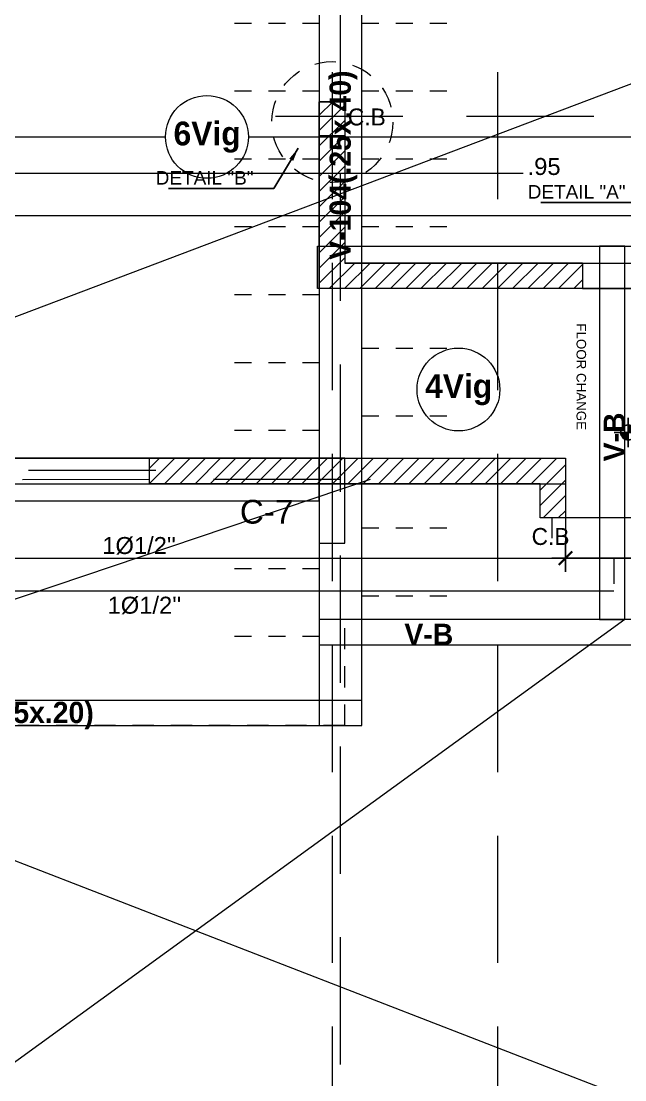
# Model space of a CAD drawing. Header units: millimetres. Extents: x -59 to 123, y 54 to 155.
# Drawn here: x 84.91 to 88.46, y 103.74 to 109.98 of the extents above; entities that cross this region are included whole.
import ezdxf
from ezdxf.enums import TextEntityAlignment as Align

# ---------------------------------------------------------------- set-up
doc = ezdxf.new("R2010")
doc.units = ezdxf.units.MM
for name, pattern in [('ACAD_ISO02W100', [15, 12, -3]), ('CONTINUA', [0]), ('DASHED', [0.75, 0.5, -0.25]), ('DASHED2', [0.375, 0.25, -0.125]), ('HIDDEN2', [0.1875, 0.125, -0.0625]), ('RAYITAS', [0.375, 0.25, -0.125])]:
    doc.linetypes.add(name, pattern=pattern)
doc.layers.get('0').update_dxf_attribs({"lineweight": 9})
doc.layers.get('Defpoints').update_dxf_attribs({"lineweight": 0})
for name, color, linetype in [('A-COT', 8, 'Continuous'), ('A-IND niveles', 8, 'Continuous'), ('A-PROY', 8, 'HIDDEN2'), ('TEXTO', 2, 'Continuous')]:
    doc.layers.add(name, color=color, linetype=linetype)
for name, color, linetype, lineweight in [('ACERO', 150, 'CONTINUA', 40), ('C.EMPOTRADO EN PARED Y TECHO', 210, 'Continuous', 40), ('COTAS', 8, 'Continuous', 5), ('EJES', 6, 'ACAD_ISO02W100', 5), ('ESCALERA', 128, 'Continuous', 9), ('muro', 5, 'Continuous', 70), ('murobajo', 7, 'Continuous', 30), ('MUROS', 7, 'Continuous', 80), ('PLUMA 1', 1, 'Continuous', 9), ('pluma1', 1, 'Continuous', 9), ('TEXTO VIGAS', 2, 'Continuous', 20), ('textura', 253, 'Continuous', 0), ('VIGAS', 2, 'Continuous', 25), ('viguetas', 254, 'DASHED2', 9)]:
    doc.layers.add(name, color=color, linetype=linetype, lineweight=lineweight)
doc.styles.add('Henry', font='GOTHICB.TTF')
doc.styles.add('LUIS', font='arial.ttf')
doc.styles.get("Standard").update_dxf_attribs({"font": 'arial.ttf'})
doc.styles.add('style1', font='arial.ttf', dxfattribs={"height": 0.1})
doc.styles.add('style2', font='bgothm.ttf')
doc.styles.add('text100', font='swissek.ttf', dxfattribs={"height": 0.25})
doc.dimstyles.new('luis1', dxfattribs={"dimtxt": 0.1, "dimasz": 0.08, "dimexe": 0.08, "dimexo": 0.08, "dimgap": 0.08, "dimtad": 2, "dimzin": 4, "dimdsep": 46, "dimtxsty": 'style1', "dimblk": 'ARCHTICK', "dimcen": 2, "dimdle": 0.08, "dimclrd": 256, "dimclre": 256, "dimclrt": 256, "dimadec": 0, "dimazin": 1, "dimtfac": 1, "dimtix": 1, "dimtmove": 0, "dimatfit": 3, "dimfxl": 1, "dimtolj": 1, "dimarcsym": 0})

# ---------------------------------------------------------------- blocks, each defined once
blk = doc.blocks.new('A$C37766BCA')
blk.add_line((0, 0.181), (1.22, 0.181))
at = {"const_width": 0.0923}
for points in [[(0.221, 0.181, 0.414214), (0.174, 0.227, 0.414214)], [(0.128, 0.181, 0.414214), (0.174, 0.135)]]:
    blk.add_lwpolyline(points, format="xyb", dxfattribs=at)
blk.add_lwpolyline([(0.174, 0), (0.174, 0.361)])
blk.add_circle((0.174, 0.181), 0.0923)
blk = doc.blocks.new('_ArchTick')
at = {"color": 0, "linetype": 'ByBlock', "const_width": 0.15}
blk.add_lwpolyline([(-0.5, -0.5), (0.5, 0.5)], dxfattribs=at)
blk = doc.blocks.new('*D1089')
at = {"layer": 'A-COT', "linetype": 'Continuous', "lineweight": -2, "transparency": 16777216}
for p, q in [((88.1132, 106.9164), (88.1132, 106.7364)), ((89.7382, 106.9164), (89.7382, 106.7364)), ((89.8182, 106.8164), (88.0332, 106.8164))]:
    blk.add_line(p, q, dxfattribs=at)
at = {"layer": 'Defpoints', "color": 0, "linetype": 'CONTINUA', "transparency": 16777216}
for p in [(88.1132, 107.0537), (89.7382, 107.0537), (88.1132, 106.8164)]:
    blk.add_point(p, dxfattribs=at)
at = {"layer": 'A-COT', "linetype": 'CONTINUA', "lineweight": -2, "transparency": 16777216, "xscale": 0.08, "yscale": 0.08, "zscale": 0.08, "rotation": 180}
blk.add_blockref('_ArchTick', (88.1132, 106.8164), dxfattribs=at)
at = {"layer": 'A-COT', "linetype": 'CONTINUA', "lineweight": -2, "transparency": 16777216, "xscale": 0.08, "yscale": 0.08, "zscale": 0.08}
blk.add_blockref('_ArchTick', (89.7382, 106.8164), dxfattribs=at)
at = {"layer": 'A-COT', "linetype": 'CONTINUA', "lineweight": 5, "transparency": 16777216, "insert": (88.9257, 106.6854), "char_height": 0.1, "attachment_point": 5, "style": 'style1'}
blk.add_mtext('\\A1;1.62', dxfattribs=at)

msp = doc.modelspace()

# ---------------------------------------------------------------- linework, layer by layer
at = {"color": 3, "lineweight": 5, "ltscale": 0.2}
for points in [[(86.6632, 109.3045), (86.6632, 109.5045), (86.8132, 109.5045), (86.8132, 109.3045)], [(87.9632, 107.0537), (87.9632, 107.2537), (88.1132, 107.2537), (88.1132, 107.0537)]]:
    msp.add_lwpolyline(points, close=True, dxfattribs=at)
at = {"layer": 'A-PROY', "lineweight": 5}
for p, q in [((83.4132, 107.4045), (85.6632, 107.4045)), ((86.8132, 105.8295), (86.8132, 106.4545)), ((86.8132, 106.3045), (88.4633, 106.3045)), ((86.8132, 105.8295), (82.8132, 105.8295))]:
    msp.add_line(p, q, dxfattribs=at)
at = {"layer": 'ACERO', "lineweight": 5}
for p, q in [((87.8633, 109.0828), (82.7012, 109.0828)), ((91.1176, 108.8328), (82.7048, 108.8328)), ((88.3976, 106.8138), (82.6906, 106.8138)), ((88.3976, 106.8138), (88.3976, 106.6651)), ((88.3972, 106.6208), (82.6906, 106.6208))]:
    msp.add_line(p, q, dxfattribs=at)
at = {"layer": 'C.EMPOTRADO EN PARED Y TECHO', "linetype": 'CONTINUA', "lineweight": 5}
msp.add_lwpolyline([(86.6632, 106.9037), (86.8132, 106.9037), (86.8132, 107.4045), (86.6632, 107.4045)], close=True, dxfattribs=at)
at = {"layer": 'COTAS', "linetype": 'RAYITAS', "lineweight": 5, "ltscale": 0.5}
msp.add_circle((86.7397, 109.3858), 0.3563, dxfattribs=at)
at = {"layer": 'EJES', "linetype": 'DASHED', "lineweight": 5, "ltscale": 1.5}
for p, q in [((86.7382, 122.0557), (86.7382, 100.8968)), ((86.7382, 122.0557), (86.7382, 100.8968)), ((87.7132, 122.0557), (87.7132, 100.8968)), ((86.7882, 100.4568), (86.7882, 121.6157)), ((86.4055, 109.4215), (90.8694, 109.4215)), ((85.6996, 107.3331), (81.8538, 107.3331)), ((86.7894, 107.2795), (81.929, 107.2759))]:
    msp.add_line(p, q, dxfattribs=at)
at = {"layer": 'ESCALERA', "lineweight": 5, "ltscale": 0.25}
msp.add_line((89.7382, 107.0537), (88.1132, 107.0537), dxfattribs=at)
at = {"layer": 'muro', "color": 251, "lineweight": 5, "ltscale": 0.25}
for p, q in [((88.0332, 107.0537), (88.0332, 106.9337)), ((88.1132, 107.0537), (88.1132, 106.8537))]:
    msp.add_line(p, q, dxfattribs=at)
at = {"layer": 'murobajo', "lineweight": 5}
for p, q in [((88.2132, 108.5545), (88.9132, 108.5545)), ((88.2132, 108.4045), (88.9132, 108.4045)), ((83.4132, 107.4045), (85.6632, 107.4045)), ((83.4132, 107.2545), (85.6632, 107.2545))]:
    msp.add_line(p, q, dxfattribs=at)
at = {"layer": 'MUROS', "linetype": 'CONTINUA', "lineweight": 5, "ltscale": 0.09}
for p, q in [((86.6632, 109.4259), (86.7418, 109.5045)), ((86.6632, 109.5045), (86.6632, 108.4045)), ((86.8132, 109.5045), (86.8132, 108.5545)), ((86.6632, 109.3359), (86.8132, 109.4859)), ((86.6632, 109.2459), (86.8132, 109.3959)), ((86.6632, 109.1559), (86.8132, 109.3059)), ((86.6632, 109.0659), (86.8132, 109.2159)), ((86.6632, 108.9759), (86.8132, 109.1259)), ((86.6632, 108.8859), (86.8132, 109.0359)), ((86.6632, 108.7959), (86.8132, 108.9459)), ((86.6632, 108.7059), (86.8132, 108.8559)), ((86.6632, 108.6159), (86.8132, 108.7659)), ((86.6632, 108.5259), (86.8132, 108.6759)), ((86.6632, 108.4359), (86.8132, 108.5859)), ((86.7218, 108.4045), (86.8718, 108.5545)), ((86.8118, 108.4045), (86.9618, 108.5545)), ((88.2132, 108.5545), (86.8132, 108.5545)), ((86.9018, 108.4045), (87.0518, 108.5545)), ((86.9918, 108.4045), (87.1418, 108.5545)), ((87.0818, 108.4045), (87.2318, 108.5545)), ((87.1718, 108.4045), (87.3218, 108.5545)), ((87.2618, 108.4045), (87.4118, 108.5545)), ((87.3518, 108.4045), (87.5018, 108.5545)), ((87.4418, 108.4045), (87.5918, 108.5545)), ((87.5318, 108.4045), (87.6818, 108.5545)), ((87.6218, 108.4045), (87.7718, 108.5545)), ((87.7118, 108.4045), (87.8618, 108.5545)), ((87.8018, 108.4045), (87.9518, 108.5545)), ((87.8918, 108.4045), (88.0418, 108.5545)), ((87.9818, 108.4045), (88.1318, 108.5545)), ((88.2132, 108.5545), (88.2132, 108.4045)), ((88.0718, 108.4045), (88.2132, 108.5459)), ((88.1618, 108.4045), (88.2132, 108.4559)), ((88.2132, 108.4045), (86.6632, 108.4045)), ((85.6632, 107.3459), (85.7218, 107.4045)), ((85.6632, 107.2559), (85.8118, 107.4045)), ((85.6632, 107.2537), (85.6632, 107.4045)), ((85.6632, 107.4045), (88.1132, 107.4045)), ((85.751, 107.2537), (85.9018, 107.4045)), ((85.841, 107.2537), (85.9918, 107.4045)), ((85.931, 107.2537), (86.0818, 107.4045)), ((86.021, 107.2537), (86.1718, 107.4045)), ((86.111, 107.2537), (86.2618, 107.4045)), ((86.201, 107.2537), (86.3518, 107.4045)), ((86.291, 107.2537), (86.4418, 107.4045)), ((86.381, 107.2537), (86.5318, 107.4045)), ((86.471, 107.2537), (86.6218, 107.4045)), ((86.561, 107.2537), (86.7118, 107.4045)), ((86.651, 107.2537), (86.8018, 107.4045)), ((86.741, 107.2537), (86.8918, 107.4045)), ((86.831, 107.2537), (86.9818, 107.4045)), ((86.921, 107.2537), (87.0718, 107.4045)), ((87.011, 107.2537), (87.1618, 107.4045)), ((87.101, 107.2537), (87.2518, 107.4045)), ((87.191, 107.2537), (87.3418, 107.4045)), ((87.281, 107.2537), (87.4318, 107.4045)), ((87.371, 107.2537), (87.5218, 107.4045)), ((87.461, 107.2537), (87.6118, 107.4045)), ((87.551, 107.2537), (87.7018, 107.4045)), ((87.641, 107.2537), (87.7918, 107.4045)), ((87.731, 107.2537), (87.8818, 107.4045)), ((87.821, 107.2537), (87.9718, 107.4045)), ((87.911, 107.2537), (88.0618, 107.4045)), ((87.9632, 107.2159), (88.1132, 107.3659)), ((88.1132, 107.4045), (88.1132, 107.0537)), ((85.6632, 107.2537), (87.9632, 107.2537)), ((87.9632, 107.1259), (88.1132, 107.2759)), ((87.981, 107.0537), (88.1132, 107.1859)), ((88.071, 107.0537), (88.1132, 107.0959))]:
    msp.add_line(p, q, dxfattribs=at)
at = {"layer": 'MUROS', "color": 1, "lineweight": 5}
for p, q in [((86.8132, 109.5045), (86.6632, 109.5045)), ((87.9632, 107.0537), (87.9632, 107.2537)), ((88.1132, 107.0537), (87.9632, 107.0537))]:
    msp.add_line(p, q, dxfattribs=at)
at = {"layer": 'MUROS', "linetype": 'CONTINUA', "lineweight": 5, "ltscale": 0.09}
for points in [[(86.8132, 108.5545), (88.2132, 108.5545), (88.2132, 108.4045), (86.6632, 108.4045), (86.6632, 109.5045), (86.8132, 109.5045)], [(85.6632, 107.4045), (88.1132, 107.4045), (88.1132, 107.0537), (87.9632, 107.0537), (87.9632, 107.2537), (85.6632, 107.2537)]]:
    msp.add_lwpolyline(points, close=True, dxfattribs=at)
at = {"layer": 'PLUMA 1', "lineweight": 5}
for points in [[(82.9132, 109.2986), (85.7574, 109.2986)], [(86.2451, 109.2986), (90.9132, 109.2986)]]:
    msp.add_lwpolyline(points, dxfattribs=at)
for centre in [(86.0012, 109.2986), (87.4828, 107.81)]:
    msp.add_circle(centre, 0.2439, dxfattribs=at)
at = {"layer": 'pluma1', "lineweight": 5}
for p, q in [((82.6632, 107.4045), (91.1632, 110.6177)), ((86.9633, 107.2795), (82.6632, 105.8295))]:
    msp.add_line(p, q, dxfattribs=at)
at = {"layer": 'textura', "lineweight": 5}
for p, q in [((88.4633, 106.4545), (82.8132, 102.3545)), ((82.8132, 105.8295), (91.0132, 102.6545))]:
    msp.add_line(p, q, dxfattribs=at)
at = {"layer": 'VIGAS', "linetype": 'CONTINUA', "lineweight": 5}
for points in [[(86.6632, 105.8295), (86.9133, 105.8295), (86.9133, 115.8297), (86.6632, 115.8297)], [(86.6532, 108.6545), (91.1532, 108.6545), (91.1532, 108.4045), (86.6532, 108.4045)], [(88.3133, 106.4545), (88.4633, 106.4545), (88.4633, 108.6545), (88.3133, 108.6545)], [(82.6632, 107.1545), (86.6632, 107.1545), (86.6632, 107.4045), (82.6632, 107.4045)], [(86.6632, 106.4545), (86.6632, 106.3045), (89.6632, 106.3045), (89.6632, 106.4545)]]:
    msp.add_lwpolyline(points, close=True, dxfattribs=at)
for points in [[(82.6632, 105.9795), (86.9133, 105.9795)], [(82.6632, 105.8295), (86.9133, 105.8295)]]:
    msp.add_lwpolyline(points, dxfattribs=at)
at = {"layer": 'viguetas', "lineweight": 5, "ltscale": 0.02}
for points in [[(86.6632, 109.9677), (86.1632, 109.9677)], [(87.4133, 109.9677), (86.9133, 109.9677)], [(86.6632, 109.5677), (86.1632, 109.5677)], [(87.4133, 109.5677), (86.9133, 109.5677)], [(86.6632, 109.1677), (86.1632, 109.1677)], [(87.4133, 109.1677), (86.9133, 109.1677)], [(86.6632, 108.7677), (86.1632, 108.7677)], [(87.4133, 108.7677), (86.9133, 108.7677)], [(86.6632, 108.3677), (86.1632, 108.3677)], [(86.9133, 108.0545), (87.4133, 108.0545)], [(86.6632, 107.9677), (86.1632, 107.9677)], [(86.9133, 107.6545), (87.4133, 107.6545)], [(86.6632, 107.5677), (86.1632, 107.5677)], [(87.4133, 106.9929), (86.9133, 106.9929)], [(86.6632, 106.7541), (86.1632, 106.7541)], [(87.4133, 106.5929), (86.9133, 106.5929)], [(86.6632, 106.3541), (86.1632, 106.3541)]]:
    msp.add_lwpolyline(points, dxfattribs=at)

# ---------------------------------------------------------------- block references
at = {"layer": 'A-IND niveles', "lineweight": 5, "xscale": 0.4800000000000012, "yscale": 0.4800000000000012, "zscale": 0.4800000000000012}
msp.add_blockref('A$C37766BCA', (88.3993, 107.47), dxfattribs=at)

# ---------------------------------------------------------------- texts
at = {"layer": 'COTAS', "color": 3, "linetype": 'RAYITAS', "lineweight": 5, "ltscale": 0.2, "style": 'style2'}
for p in [(86.8314, 109.466), (87.9137, 106.9939)]:
    msp.add_text('C.B', height=0.1, dxfattribs=at).set_placement(p, align=Align.TOP_LEFT)
at = {"layer": 'COTAS', "lineweight": 5, "style": 'LUIS'}
for s, p in [('DETAIL "B"', (85.6994, 109.0174)), ('DETAIL "A"', (87.8907, 108.9349))]:
    msp.add_text(s, height=0.08, dxfattribs=at).set_placement(p)
at = {"layer": 'TEXTO', "lineweight": 5, "style": 'LUIS'}
for s, p in [('.95', (87.89, 109.1742)), ("1%%C1/2''", (85.3846, 106.9406)), ("1%%C1/2''", (85.4161, 106.5889))]:
    msp.add_text(s, height=0.1, dxfattribs=at).set_placement(p, align=Align.TOP_LEFT)
msp.add_text('C-7', height=0.14, dxfattribs=at).set_placement((86.1952, 107.0197))
at = {"layer": 'TEXTO', "lineweight": 5, "insert": (88.1774, 107.8854), "char_height": 0.05625, "width": 0.842032, "attachment_point": 8, "rotation": 270, "style": 'text100'}
msp.add_mtext('{\\fArial|b0|i0|c0|p34;FLOOR CHANGE}', dxfattribs=at)
at = {"layer": 'TEXTO VIGAS', "linetype": 'Continuous', "lineweight": 5, "style": 'Henry'}
for s, p in [('V-104(.25x.40)', (86.8486, 108.575)), ('V-104(.25x.40)', (86.8486, 108.575)), ('V-B', (88.4633, 107.3864))]:
    msp.add_text(s, height=0.125, rotation=90, dxfattribs=at).set_placement(p)
for s, p in [('V-B', (87.1642, 106.3045)), ('V-B(.15x.20)', (84.3777, 105.8445))]:
    msp.add_text(s, height=0.125, dxfattribs=at).set_placement(p)
at = {"layer": 'TEXTO VIGAS', "lineweight": 5, "char_height": 0.14, "width": 2.366461, "attachment_point": 7}
for s, insert in [('{\\fCentury Gothic|b1|i0|c0|p34;6Vig}', (85.8045, 109.2055)), ('{\\fCentury Gothic|b1|i0|c0|p34;4Vig}', (87.2861, 107.7169))]:
    msp.add_mtext(s, dxfattribs=dict(at, insert=insert))

# ---------------------------------------------------------------- dimensions: what is measured, and where the dimension line sits
at = {"layer": 'A-COT', "linetype": 'CONTINUA', "lineweight": 5}
dim = msp.add_linear_dim(base=(88.113194, 106.8164356), p1=(89.7381939, 107.0537277), p2=(88.113194, 107.0537277), dimstyle='luis1', override={"dimfxl": 0.1, "dimfxlon": 1, "dimarcsym": 2}, dxfattribs=at)
dim.commit()
dim.dimension.update_dxf_attribs({"geometry": '*D1089', "text_midpoint": (88.925694, 106.6853783)})

# ---------------------------------------------------------------- leaders
at = {"layer": 'COTAS', "lineweight": 5}
for points in [[(86.5394, 109.2324), (86.3943, 108.9938), (85.7756, 108.9938)], [(88.7451, 108.76), (88.5857, 108.9114), (87.967, 108.9114)]]:
    msp.add_leader(points, dimstyle='luis1', dxfattribs=at)

doc.saveas('drawing.dxf')
